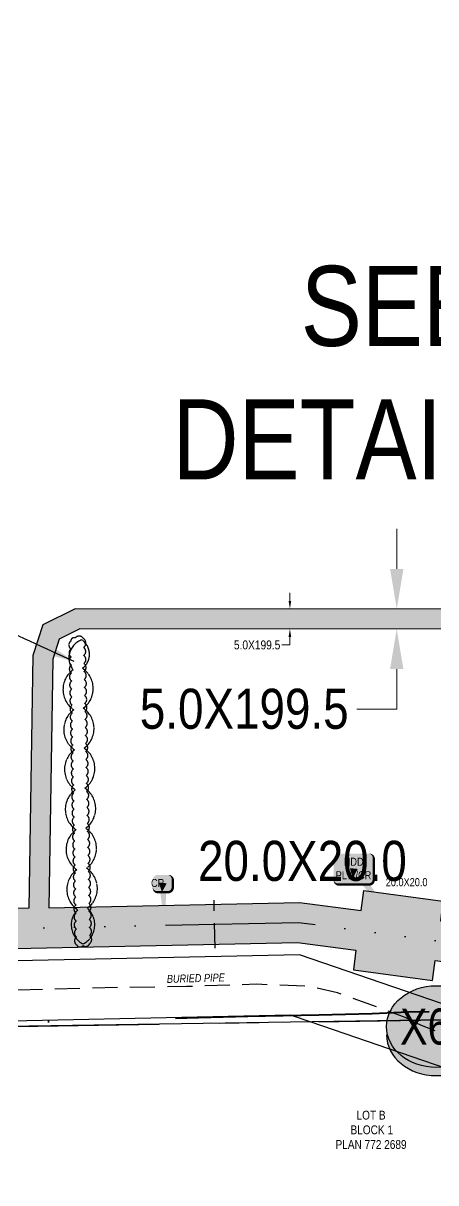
# Model space of a CAD drawing. Extents: x 88833 to 97610, y 5963373 to 5974710.
# Drawn here: x 93738.4 to 93841.7, y 5967470.9 to 5967760.5 of the extents above; entities that cross this region are included whole.
import ezdxf
from ezdxf.enums import TextEntityAlignment as Align

# ---------------------------------------------------------------- set-up
doc = ezdxf.new("R2010")
doc.units = 0
doc.header["$LTSCALE"] = 5
doc.header["$PDSIZE"] = 5
for name, pattern in [('0', [1, 1, 0]), ('COOP2', [10, 5, -1, 0, -1, 0, -1, 0, -1, 0, -1]), ('DASHDOT', [25.4, 12.7, -6.35, 0, -6.35]), ('foc-QUARTERLINE', [33, 25, -3, 2, -3]), ('foc-TIELINE', [1.875, 1.25, -0.625]), ('UG_PIPE', [1.875, 1.25, -0.625])]:
    doc.linetypes.add(name, pattern=pattern)
doc.layers.get('Defpoints').update_dxf_attribs({"color": 9})
for name, color, linetype in [('AS-PIPE-UG', 44, 'UG_PIPE'), ('AS-PIPE-UG-T-1000', 44, 'Continuous'), ('AS-ROADS', 254, 'Continuous'), ('DETAIL-T', 7, 'Continuous'), ('F-RW', 190, 'Continuous'), ('L-QSEC', 8, 'foc-QUARTERLINE'), ('L-TITLEDB', 4, 'Continuous'), ('L-TITLEDB-T-1000', 4, 'Continuous'), ('P-APEX RECON PAY ITEMS-1000', 240, 'Continuous'), ('P-APEX RECON-10m BUFFER', 51, 'COOP2'), ('P-APEX RECON-URBAN', 30, 'COOP2'), ('P-APEX RECON-WORK AREA', 104, 'Continuous'), ('P-BUFFER-PURPLE', 187, 'foc-TIELINE'), ('P-CROSSINGS', 250, 'Continuous'), ('T-BUSH', 110, '0'), ('T-BUSH-1000', 110, '0'), ('T-BUSH-T', 110, 'Continuous')]:
    doc.layers.add(name, color=color, linetype=linetype)
for name, color, linetype, lineweight in [('AS-RECON EXISTING', 151, 'DASHDOT', 40), ('P-APEX RECON-TWS-T', 104, 'Continuous', 9), ('P-APEX RECON-TWS-T-1000', 104, 'Continuous', 9)]:
    doc.layers.add(name, color=color, linetype=linetype, lineweight=lineweight)
doc.layers.add('P-APEX RECON-TO BE DRILLED-H', color=7, linetype='Continuous', true_color=0xffafe1)
doc.styles.add('1.8', font='ARIALN.TTF', dxfattribs={"height": 2})
doc.styles.add('100L', font='ARIALN.TTF', dxfattribs={"height": 10})
doc.styles.add('175L', font='ARIALN.TTF', dxfattribs={"height": 2})
doc.styles.add('80', font='ARIALN.TTF', dxfattribs={"height": 10})
doc.styles.add('80CG', font='ARIALN.TTF', dxfattribs={"height": 10})
doc.styles.add('Crossing', font='ARIALN.TTF', dxfattribs={"height": 10})
doc.dimstyles.new('Compass 1 000', dxfattribs={"dimtxt": 1.8, "dimasz": 2, "dimexe": 0.2, "dimexo": 0.0625, "dimgap": 0.5, "dimtad": 0, "dimtih": 1, "dimtoh": 1, "dimzin": 0, "dimdsep": 46, "dimtxsty": '1.8', "dimcen": 0.1, "dimse1": 1, "dimse2": 1, "dimclrd": 256, "dimclrt": 256, "dimaunit": 1, "dimadec": 4, "dimazin": 0, "dimtfac": 0.06, "dimtofl": 0, "dimtmove": 0, "dimatfit": 0, "dimfxl": 0.2, "dimtolj": 1, "dimtzin": 0, "dimlwd": -1, "dimarcsym": 0})
doc.dimstyles.new('Compass 5 000', dxfattribs={"dimscale": 5, "dimtxt": 9, "dimasz": 2, "dimexe": 0.2, "dimexo": 0.0625, "dimgap": 0.5, "dimtad": 0, "dimtih": 1, "dimtoh": 1, "dimzin": 0, "dimdsep": 46, "dimtxsty": '80CG', "dimcen": 0.1, "dimse1": 1, "dimse2": 1, "dimclrd": 256, "dimclrt": 256, "dimaunit": 1, "dimadec": 4, "dimazin": 0, "dimtfac": 0.06, "dimtofl": 0, "dimtmove": 0, "dimatfit": 1, "dimfxl": 0.2, "dimtolj": 1, "dimtzin": 0, "dimlwd": -1, "dimarcsym": 0})

# ---------------------------------------------------------------- blocks, each defined once
blk = doc.blocks.new('*D782')
at = {"layer": 'Defpoints', "color": 0, "transparency": 16777216}
for p in [(93801.20049905982, 5967614.209746139), (93801.1988118276, 5967609.21372388), (93831.88955198838, 5967609.203359153)]:
    blk.add_point(p, dxfattribs=at)
at = {"layer": 'P-APEX RECON-TWS-T', "transparency": 16777216}
for p, q in [((93831.89461637152, 5967624.199380841), (93831.89799352245, 5967634.199380271)), ((93831.88617483745, 5967599.203359724), (93831.88279768653, 5967589.203360294)), ((93831.88279768653, 5967589.203360294), (93821.88279768653, 5967589.203360294))]:
    blk.add_line(p, q, dxfattribs=at)
for points in [[(93830.22794979988, 5967624.1999437), (93833.56128294315, 5967624.198817983), (93831.8912392206, 5967614.199381412)], [(93830.21950826581, 5967599.203922583), (93833.55284140908, 5967599.202796866), (93831.88955198838, 5967609.203359153)]]:
    blk.add_solid(points, dxfattribs=at)
at = {"layer": 'P-APEX RECON-TWS-T', "transparency": 16777216, "insert": (93793.73136521655, 5967589.203360295), "char_height": 10, "attachment_point": 5, "style": '80CG'}
blk.add_mtext('\\A1;5.0X199.5', dxfattribs=at)
blk = doc.blocks.new('*U800')
at = {"true_color": 0xffffa8}
h = blk.add_hatch(color=51, dxfattribs=at)
edge = h.paths.add_edge_path()
edge.add_line((-6.499999999999975, -11.5), (6.499999999999975, -11.5))
edge.add_arc((6.499999999999982, -5.499999999999993), 6.000000000000007, 269.9999999999999, 359.9999999999999)
edge.add_line((12.49999999999999, -5.5), (12.49999999999999, 4))
edge.add_arc((6.499999999999982, 3.999999999999993), 6.000000000000007, 6.361109362927026e-14, 90.00000000000007)
edge.add_line((6.499999999999975, 10), (-6.499999999999975, 10))
edge.add_arc((-6.499999999999982, 3.999999999999993), 6.000000000000007, 89.99999999999993, 179.9999999999999)
edge.add_line((-12.49999999999999, 4), (-12.49999999999999, -5.5))
edge.add_arc((-6.499999999999982, -5.499999999999993), 6.000000000000007, 180, 270.0000000000001)
at = {"color": 240, "flags": 128}
blk.add_lwpolyline([(-6.499999999999975, -11.5, 3, 3, 0), (6.499999999999975, -11.5, 3, 3, 0.4142135623730951), (12.49999999999999, -5.5, 3, 3, 0), (12.49999999999999, 4, 3, 0, 0.4142135623730951), (6.499999999999975, 10, 0, 0, 0), (-6.499999999999975, 10, 0, 0, 0.4142135623730951), (-12.49999999999999, 4, 0, 0, 0), (-12.49999999999999, -5.5, 0, 3, 0.4142135623730951)], format="xyseb", close=True, dxfattribs=at)
for points in [[(-0.9975861934179426, -11.43768851242966, 0, 10, 0), (0, 0, 5, 5, 0)], [(2.402325997015525, -49.70145444621916, 0, 9.999999999999991, 0), (0, 0, 4.999999999999996, 4.999999999999996, 0)]]:
    blk.add_lwpolyline(points, format="xyseb", dxfattribs=at)
at = {"color": 4, "style": '80'}
blk.add_attdef('OTHER_001', (-14.69645293315144, -5.003410641200546), '', height=10, dxfattribs=at)
blk = doc.blocks.new('*D802')
at = {"layer": 'Defpoints', "color": 0, "transparency": 16777216}
for p in [(93807.02987871386, 5967614.207777473), (93805.16031584851, 5967609.212386032), (93807.02819148176, 5967609.211755222)]:
    blk.add_point(p, dxfattribs=at)
at = {"layer": 'P-APEX RECON-TWS-T-1000', "transparency": 16777216}
for p, q in [((93805.16267851075, 5967616.208408169), (93805.1633539409, 5967618.208408055)), ((93805.15896498824, 5967605.21238626), (93803.15896498822, 5967605.212386259)), ((93805.15964041837, 5967607.212386145), (93805.15896498824, 5967605.21238626))]:
    blk.add_line(p, q, dxfattribs=at)
for points in [[(93804.82934519643, 5967616.20852074), (93805.49601182506, 5967616.208295597), (93805.16200308061, 5967614.208408283)], [(93804.82630710404, 5967607.212498717), (93805.49297373267, 5967607.212273574), (93805.16031584851, 5967609.212386032)]]:
    blk.add_solid(points, dxfattribs=at)
at = {"layer": 'P-APEX RECON-TWS-T-1000', "transparency": 16777216, "insert": (93796.95870366618, 5967605.212386257), "char_height": 2, "attachment_point": 5, "style": '1.8'}
blk.add_mtext('\\A1;{\\H1.1111x;5.0X199.5}', dxfattribs=at)
blk = doc.blocks.new('*U806')
at = {"true_color": 0xffffa8}
h = blk.add_hatch(color=51, dxfattribs=at)
edge = h.paths.add_edge_path()
edge.add_line((-18.99999999999998, -20), (18.99999999999998, -20))
edge.add_arc((18.99999999999998, -14), 6.000000000000004, 269.9999999999999, 359.9999999999999)
edge.add_line((24.99999999999998, -14), (25, 12.5))
edge.add_arc((18.99999999999999, 12.49999999999999), 6.000000000000011, 1.017777498068324e-13, 90.0000000000001)
edge.add_line((18.99999999999998, 18.5), (-18.99999999999998, 18.5))
edge.add_arc((-18.99999999999998, 12.5), 6.000000000000004, 89.99999999999997, 180)
edge.add_line((-24.99999999999998, 12.5), (-25, -14))
edge.add_arc((-18.99999999999999, -13.99999999999999), 6.000000000000011, 180.0000000000001, 270.0000000000001)
at = {"color": 240, "flags": 128}
blk.add_lwpolyline([(-18.99999999999998, -20, 3, 3, 0), (18.99999999999998, -20, 3, 3, 0.4142135623730951), (24.99999999999998, -14, 3, 3, 0), (25, 12.5, 3, 0, 0.4142135623730951), (18.99999999999998, 18.5, 0, 0, 0), (-18.99999999999998, 18.5, 0, 0, 0.4142135623730951), (-24.99999999999998, 12.5, 0, 0, 0), (-25, -14, 0, 3, 0.4142135623730951)], format="xyseb", close=True, dxfattribs=at)
for points in [[(-0.9975861934179426, -11.43768851242966, 0, 10, 0), (0, 0, 5, 5, 0)], [(65.54051651182898, -85.19090848820645, 0, 9.999999999999995, 0), (0, 0, 4.999999999999997, 4.999999999999997, 0)]]:
    blk.add_lwpolyline(points, format="xyseb", dxfattribs=at)
at = {"color": 4, "style": '80'}
blk.add_attdef('OTHER_001', (-14.69645293315144, -5.003410641200546), '', height=10, dxfattribs=at)
blk = doc.blocks.new('xing2')
h = blk.add_hatch(color=50)
h.dxf.hatch_style = 1
edge = h.paths.add_edge_path()
edge.add_ellipse((0, 0), major_axis=(-12.5, 0), ratio=0.8162973455633619, start_angle=0, end_angle=360)
h = blk.add_hatch(color=250)
h.dxf.hatch_style = 1
edge = h.paths.add_edge_path()
edge.add_ellipse((0, -2.047489049626165), major_axis=(-12.5, 0), ratio=0.8162973455633619, start_angle=0, end_angle=180)
edge.add_line((12.5, -2.047489049626165), (12.5, 0))
edge.add_ellipse((0, 0), major_axis=(-12.5, 0), ratio=0.8162973455633619, start_angle=0, end_angle=180, ccw=False)
edge.add_line((-12.5, 0), (-12.5, -2.047489049626165))
at = {"color": 250}
blk.add_ellipse((0, 0), major_axis=(-12.5, 0), ratio=0.8162973455633619, dxfattribs=at)
blk.add_ellipse((0, -2.047489049626165), major_axis=(-12.5, 0), ratio=0.8162973455633619, start_param=0, end_param=3.141592653589793, dxfattribs=at)
at = {"color": 250, "style": 'Crossing'}
blk.add_attdef('CROSSING', text='', height=9, dxfattribs=at).set_placement((0.08916442567715421, 0.0199513138486509), align=Align.MIDDLE_CENTER)
at = {"color": 250, "style": 'Crossing', "flags": 1}
for tag, p in [('OWNER', (0.08916442567715421, -12.49201765665748)), ('DESCRIPTION', (0.08916442567715421, -25.770021277247)), ('LOCATION', (0.08916442567715421, -39.30337514164421)), ('DWG_REF', (0.08916442567715421, -52.83672900604233))]:
    blk.add_attdef(tag, text='', height=9, dxfattribs=at).set_placement(p, align=Align.MIDDLE_CENTER)

msp = doc.modelspace()

# ---------------------------------------------------------------- hatches: boundary and pattern name
at = {"layer": 'P-APEX RECON-10m BUFFER', "transparency": 33554687}
h = msp.add_hatch(color=256, dxfattribs=at)
h.dxf.hatch_style = 1
h.paths.add_polyline_path([(93877.71278048334, 5967602.64899869), (93864.59104175912, 5967608.193516594), (93847.43131366259, 5967609.198110475), (93752.64638536893, 5967609.230120776), (93747.4672505095, 5967606.677293357), (93745.82225095721, 5967601.70064787), (93744.84088140984, 5967539.569102579), (93807.59570077674, 5967540.907387876), (93822.98528210839, 5967538.893456534), (93823.63355078311, 5967543.847241846), (93843.44869202218, 5967541.254167147), (93842.8004233478, 5967536.300381836), (93866.05190030477, 5967533.257616919), (93866.78084281035, 5967575.193758797), (93879.15439515263, 5967583.77631374), (93875.0521860816, 5967592.480447973), (93877.64189106355, 5967602.613137249)], flags=16)
h.paths.add_polyline_path([(93119.56863392712, 5968305.132226737), (93119.72077741788, 5968304.713481681), (93124.24624706552, 5968091.978062726), (93128.61133900026, 5968083.490363408), (93124.16843484859, 5968081.205446807), (93133.30810125334, 5968063.433830203), (93137.75100540473, 5968065.718746804), (93153.86840707195, 5968034.379278775), (93149.42550292092, 5968032.094362163), (93154.06592960659, 5968023.071288433), (93145.40854830608, 5967999.248991074), (93137.58003599799, 5967999.101142504), (93137.6683542115, 5967994.424734583), (93123.71943815454, 5967994.161296627), (93123.93844576493, 5967984.171605906), (93137.85702941849, 5967984.434470996), (93137.95738641183, 5967979.12061535), (93138.09453501627, 5967979.123205516), (93127.2313013243, 5967949.231119883), (93135.28946881706, 5967558.546541266), (93140.46352559455, 5967549.612994763), (93149.35987065396, 5967545.00852521), (93471.1062961974, 5967549.964388563), (93536.24105590423, 5967525.126265501), (93807.05083284977, 5967530.901451319), (93821.6887447593, 5967528.985885916), (93821.0404760847, 5967524.032100606), (93840.85561732393, 5967521.439025908), (93841.50388599854, 5967526.392811217), (93870.70509789456, 5967522.571444375), (93941.22486568529, 5967524.345738568), (93941.01151109918, 5967534.335577754), (93876.03577558555, 5967532.700772738), (93876.68240237926, 5967569.901282729), (93895.86833715756, 5967583.209048773), (93890.17347889041, 5967591.419380923), (93883.31678690916, 5967586.663435815), (93880.33765308425, 5967592.984610633), (93881.92076111824, 5967599.178807235), (93887.91917212962, 5967602.213275927), (93939.5808826887, 5967601.321472093), (93939.474126585, 5967606.320081806), (93879.4066359827, 5967607.356989373), (93865.74253144798, 5967613.13068095), (93847.57827426764, 5967614.194083665), (93751.48278108734, 5967614.226536564), (93743.38067391721, 5967610.232958116), (93740.83891547806, 5967602.543332522), (93739.84255207151, 5967539.462510117), (93537.97845200553, 5967535.157633458), (93472.87236746185, 5967559.984821697), (93151.71988036642, 5967555.038106781), (93147.64770498552, 5967557.145737212), (93145.22629937039, 5967561.326545539), (93137.25969629223, 5967947.571801598), (93148.79942339733, 5967979.325377071), (93157.93791356658, 5967979.497965763), (93157.56056315308, 5967999.478492917), (93156.113436687, 5967999.45116262), (93162.19672719053, 5968016.190399366), (93176.33678592982, 5968023.462411975), (93167.19711952489, 5968041.234028579), (93162.75421537417, 5968038.949111966), (93146.63681370734, 5968070.288580007), (93151.07971785731, 5968072.573496607), (93141.94005145272, 5968090.345113211), (93137.4971473025, 5968088.060196611), (93134.18697526088, 5968094.496657835), (93129.70313355397, 5968305.275210861)])
at = {"layer": 'P-APEX RECON-TO BE DRILLED-H', "transparency": 33554687}
h = msp.add_hatch(color=256, dxfattribs=at)
h.dxf.hatch_style = 1
h.paths.add_polyline_path([(93833.70975472579, 5967527.412776906), (93835.00629207457, 5967537.320347525), (93866.05190030477, 5967533.257616894), (93866.78084281035, 5967575.193758776), (93890.17347889041, 5967591.419380901), (93895.86833715756, 5967583.209048741), (93876.68240237926, 5967569.901282718), (93876.03577558555, 5967532.700772717), (93986.67545747745, 5967535.484493517), (93986.80953927599, 5967530.155378809), (93986.92678018124, 5967525.495609626), (93870.70509789456, 5967522.571444343)], flags=17)

# ---------------------------------------------------------------- linework, layer by layer
at = {"layer": 'AS-PIPE-UG', "flags": 128}
for points in [[(93835.54574345138, 5967511.392907969), (93833.98251031419, 5967512.120636502), (93824.5109300345, 5967515.650365329), (93817.06057712468, 5967518.349282057), (93810.03252863766, 5967519.924458059), (93796.80258807365, 5967520.446485229), (93779.3329082991, 5967519.879406126), (93755.57546585958, 5967519.509075033), (93722.95242262832, 5967518.523094095), (93703.66352415568, 5967518.14741093), (93687.96391986131, 5967517.741470975), (93672.78422956697, 5967517.554037171), (93659.17474090579, 5967517.260609544), (93629.35728859856, 5967516.402598873), (93609.98197470696, 5967515.668540161), (93590.13535014933, 5967515.754471807), (93550.39475245439, 5967514.837113497), (93529.97155887456, 5967514.334499762), (93514.37126851083, 5967517.690030528), (93505.3915903186, 5967520.826444192), (93488.02830734171, 5967527.887075339), (93469.79646735587, 5967532.687072412), (93454.65172918672, 5967535.246946248), (93447.3821868441, 5967536.299805648), (93434.88265493052, 5967536.58529612), (93422.02953653016, 5967535.746931888), (93414.55621686285, 5967534.958718047), (93408.14257771082, 5967533.051612732), (93401.51282268445, 5967528.273313177), (93395.14795955893, 5967522.191602363), (93388.05061506084, 5967516.48842606), (93381.26063800725, 5967512.364652789), (93378.16699384504, 5967511.201667634), (93375.6260018689, 5967510.787673297), (93367.28902291346, 5967511.060740174), (93334.97253922989, 5967511.734343744), (93310.79387159392, 5967511.710512885), (93290.97481657493, 5967511.005845204), (93269.39574519722, 5967510.504517438), (93249.2402915434, 5967510.040605236), (93234.14173243793, 5967509.734660544), (93215.9146695267, 5967509.505091942), (93198.28563818235, 5967509.31312409), (93186.47123521192, 5967508.855972284), (93174.91519684583, 5967508.737471075), (93164.43942041197, 5967506.913849104), (93153.84958986824, 5967504.129437564), (93148.682610533, 5967501.479035992), (93136.08485645367, 5967496.757859748)], [(93835.61471334903, 5967511.337963604), (93838.44094707422, 5967510.050470876), (93844.14267251731, 5967507.898269235), (93848.8853277555, 5967506.332931592), (93852.8791739762, 5967505.052394237), (93856.77792555983, 5967504.33533541), (93861.27155569044, 5967503.929775584), (93902.08556456672, 5967504.237247016), (93916.21398043072, 5967504.651143954), (93929.8165255511, 5967505.22761104), (93946.41292484, 5967505.133892674), (93967.29717958008, 5967505.991984598), (93978.20636634916, 5967506.090687233), (93995.71392416868, 5967506.844654566), (94013.87353451175, 5967507.393990048), (94032.72244569533, 5967507.842336638), (94056.22936302537, 5967508.123286131), (94072.83683821661, 5967508.590741424), (94091.60532565754, 5967509.479998738), (94103.16402514942, 5967510.202631718), (94123.0018904557, 5967510.727345504), (94130.26839873678, 5967510.770004638), (94136.95119146595, 5967510.130667929), (94152.29415022203, 5967510.730792043), (94165.11072824844, 5967511.040931485), (94177.4441373497, 5967511.030865913), (94191.66413031795, 5967511.291236655), (94205.7269013339, 5967511.580588034), (94216.5291663175, 5967512.197883303), (94233.8999836808, 5967512.481052454), (94233.8895728793, 5967512.493511013)]]:
    msp.add_lwpolyline(points, dxfattribs=at)
at = {"layer": 'AS-RECON EXISTING', "flags": 128}
msp.add_lwpolyline([(94093.88625697815, 5967522.199558124), (94090.07738489562, 5967522.032051988), (94087.47398005455, 5967521.827419749), (94078.47826664305, 5967521.698133186), (94063.22576845538, 5967521.268014522), (94047.30661058801, 5967520.475363145), (94030.25377694557, 5967520.049160079), (94014.70596867986, 5967519.753309371), (94001.92376193021, 5967519.503672719), (93984.15612215312, 5967518.999408307), (93976.81113868253, 5967518.731300875), (93957.97728981827, 5967518.300040781), (93952.27815476924, 5967517.311666071), (93941.84120836908, 5967516.213559953), (93941.8525595331, 5967516.177844206), (93936.10495430209, 5967516.398722259), (93930.25348038424, 5967516.296017532), (93917.55946050271, 5967515.700081399), (93912.23264973437, 5967515.406680433), (93893.16083249444, 5967515.36521725), (93876.80114250672, 5967514.734747133), (93851.9708714782, 5967513.898731265), (93834.79122959687, 5967513.469276737), (93825.74448960922, 5967513.105104976), (93812.38492598463, 5967512.715085866), (93794.6425154107, 5967512.377220063), (93782.31505533878, 5967512.056195571), (93771.99321444501, 5967511.793755126), (93759.46939887795, 5967511.620986557), (93747.99895898183, 5967511.311220676), (93730.68063191042, 5967510.641125998), (93718.19977569507, 5967510.223554575), (93701.87985966545, 5967509.982168383), (93685.1378569625, 5967509.568426472), (93667.64400055751, 5967509.150597778), (93638.45468073586, 5967507.799218486), (93621.482558793, 5967507.71224329), (93603.6217531089, 5967507.290880007), (93588.94568011252, 5967506.917729315), (93571.40710076549, 5967506.179753421), (93554.3889359127, 5967505.853333117), (93534.71028695143, 5967505.399170278), (93511.95550001068, 5967504.78609775), (93498.93585042005, 5967504.339685617), (93483.98032473402, 5967503.637819963), (93477.10241368711, 5967503.180582036), (93465.76872213224, 5967502.857989981), (93447.10502835638, 5967502.276467803), (93431.4737670815, 5967502.292959082), (93412.33205944201, 5967502.142520829), (93394.88557739969, 5967501.099406671), (93371.0129906375, 5967501.086053817), (93356.80968977272, 5967500.652393621), (93345.04711965325, 5967500.68478041), (93322.73988819486, 5967499.925442208), (93299.97237181425, 5967499.452508559), (93285.89484305974, 5967499.291989545), (93266.98381289355, 5967499.296905688), (93250.59649883276, 5967499.582365928), (93228.710300963, 5967499.875936121), (93209.40462657531, 5967499.827584975), (93194.99887541113, 5967500.250087758), (93183.15616059685, 5967500.171031437), (93169.97065270071, 5967500.1714096), (93154.43795610566, 5967500.104827289), (93142.55012043586, 5967500.395316614), (93139.68249560846, 5967500.722978882), (93136.21209874601, 5967501.983522453), (93134.88156466972, 5967502.968918805)], dxfattribs=at)
at = {"layer": 'AS-ROADS', "const_width": 2.997613521000005}
msp.add_lwpolyline([(93742.28246893434, 5967535.764764987), (93743.33058321771, 5967602.121990195), (93745.42396221319, 5967608.455125736), (93752.0645832283, 5967611.728328659), (93847.50479396511, 5967611.69609707), (93865.16678660372, 5967610.662098777), (93878.87990029805, 5967604.867698661), (93948.85853023695, 5967603.659701278)], dxfattribs=at)
at = {"layer": 'F-RW', "flags": 128}
msp.add_lwpolyline([(92985.88248807477, 5967398.357322949), (93135.0750000002, 5967483.639), (93165.618, 5967501.098), (93384.5640000002, 5967504.459), (93421.009, 5967530.372), (93475.79400000021, 5967524.741), (93526.22900000021, 5967506.859), (93805.2260000002, 5967512.809), (93810.36900000021, 5967511.049000001), (93852.394, 5967496.665), (93941.8510000002, 5967498.069), (93941.537, 5967513.052), (93854.7830000002, 5967511.689), (93807.57, 5967527.850000001), (93528.636, 5967521.896), (93479.09700000001, 5967539.458999987), (93416.922, 5967545.848), (93379.7310000002, 5967519.43), (93161.486, 5967516.037), (93134.7230000002, 5967500.73), (92963.23600000021, 5967402.672), (92954.8466370775, 5967397.876244716)], dxfattribs=at)
at = {"layer": 'L-QSEC', "flags": 128}
msp.add_lwpolyline([(92327.61518236504, 5967488.086155641), (93941.4650000002, 5967513.102)], dxfattribs=at)
at = {"layer": 'L-TITLEDB', "flags": 128}
msp.add_lwpolyline([(93850.11408854491, 5967109.767676854), (93950.0231485399, 5967111.366557041), (93941.537, 5967513.052), (93134.7230000002, 5967500.73), (93136.86701302885, 5967400.69769275)], dxfattribs=at)
at = {"layer": 'P-APEX RECON-URBAN', "ltscale": 1.5, "flags": 128}
msp.add_lwpolyline([(89862.3144231309, 5969420.077827768), (89867.2103470219, 5969428.524596035), (89870.14172876735, 5969432.837993488), (89871.23414804651, 5969440.262044829), (89870.98573738692, 5969451.31204584), (89869.21394255273, 5969465.882083628), (89874.38183079123, 5969505.037689408), (89878.80659277725, 5969544.863734503), (89884.1514435575, 5969585.191215969), (89892.20559743706, 5969617.100633054), (89902.64243527879, 5969647.039175081), (89920.51151465335, 5969655.251927998), (90029.9257993548, 5969662.380119214), (90138.48069039815, 5969668.857980965), (90357.81694192986, 5969689.032902524), (90562.77498142899, 5969696.813603154), (90589.95981035582, 5969720.18618715), (90720.27254620194, 5969722.878932685), (90776.00617715603, 5969735.86694721), (91186.50274065787, 5969696.001902156), (91462.20749338125, 5969691.780471366), (92125.72649659759, 5969704.861594442), (92128.77294061036, 5969486.170019364), (92217.36435684729, 5969300.618202974), (92221.26775278136, 5969073.304265536), (93093.27690921753, 5969087.635830862), (93106.74073312819, 5968355.068553096), (93124.6981280196, 5968305.644354363), (93129.21661116328, 5968093.237360269), (93161.83295964824, 5968029.816529077), (93132.24549880826, 5967948.401460741), (93140.25788409355, 5967559.936543403), (93144.05561528994, 5967553.379365988), (93150.53987551002, 5967550.023315996), (93471.98933182954, 5967554.97460513), (93537.10975395488, 5967530.141949479), (93807.32326681334, 5967535.904419597), (93870.96798301328, 5967527.575662247), (94192.33727641888, 5967535.661390393), (94197.92342547815, 5967257.787708892), (94078.16795056922, 5967114.694833948), (94085.55366437012, 5966738.87183281), (94086.15603930214, 5966675.150077878), (93941.51745095891, 5966671.159270513), (93944.01049299899, 5966553.478190036), (93958.0435776508, 5965888.319777539), (93972.59845403822, 5965166.716988068), (93975.55523176982, 5965146.730762534), (93977.13828254829, 5965068.998099279), (93975.00792905138, 5965048.860464028), (93989.0368628249, 5964391.951417144), (94052.05034787196, 5964393.271078225), (94345.15548319234, 5964399.496451166), (94346.84279578344, 5964325.41703755), (94351.14867279292, 5964301.360032139), (94401.94702974972, 5964302.499872417), (94446.67188581123, 5964297.430563057), (95465.60363415693, 5964319.322975862)], dxfattribs=at)
at = {"layer": 'P-APEX RECON-WORK AREA', "flags": 128}
for points in [[(93847.57827426764, 5967614.194083665), (93751.48278108734, 5967614.226536564), (93743.38067391721, 5967610.232958116), (93740.83891547806, 5967602.543332522), (93739.84255207151, 5967539.462510117), (93537.97845200553, 5967535.157633458)], [(93536.24105590423, 5967525.126265501), (93807.05083284977, 5967530.901451319), (93821.6887447593, 5967528.985885916), (93821.0404760847, 5967524.032100606), (93840.85561732393, 5967521.439025908), (93841.50388599854, 5967526.392811217), (93870.70509789456, 5967522.571444375)]]:
    msp.add_lwpolyline(points, dxfattribs=at)
msp.add_lwpolyline([(93877.71278048334, 5967602.64899869), (93864.59104175912, 5967608.193516594), (93847.43131366259, 5967609.198110475), (93752.64638536893, 5967609.230120776), (93747.4672505095, 5967606.677293357), (93745.82225095721, 5967601.70064787), (93744.84088140984, 5967539.569102579), (93807.59570077674, 5967540.907387876), (93822.98528210839, 5967538.893456534), (93823.63355078311, 5967543.847241846), (93843.44869202218, 5967541.254167147), (93842.8004233478, 5967536.300381836), (93866.05190030477, 5967533.257616919), (93866.78084281035, 5967575.193758797), (93879.15439515263, 5967583.77631374), (93875.0521860816, 5967592.480447973), (93877.64189106355, 5967602.613137249)], close=True, dxfattribs=at)
at = {"layer": 'P-BUFFER-PURPLE'}
msp.add_line((93786.4308127414, 5967529.462284952), (93786.17516702448, 5967541.450013449), dxfattribs=at)
at = {"layer": 'T-BUSH', "flags": 128}
msp.add_lwpolyline([(93753.11127217952, 5967606.476790774, 0.52056705), (93750.90125328994, 5967599.009303582, 0.52056705), (93751.09263178843, 5967589.019091425, 0.52056705), (93751.28401028679, 5967579.028879257, 0.52056705), (93751.47538878529, 5967569.03866711, 0.52056705), (93751.66676728395, 5967559.048454952, 0.52056705), (93751.85814578245, 5967549.058242794, 0.52056705), (93752.04952428081, 5967539.068030637, 0.52056705), (93753.46938675223, 5967530.520139259, 0.52056705), (93754.49765008964, 5967539.459839866, 0.52056705), (93754.29098913046, 5967549.449747569, 0.52056705), (93754.08432817113, 5967559.439655275, 0.52056705), (93753.87766721164, 5967569.429562987, 0.52056705), (93753.6710062523, 5967579.41947069, 0.52056705), (93753.4643452931, 5967589.409378394, 0.52056705), (93753.25768433377, 5967599.399286098, 0.52056705)], format="xyb", close=True, dxfattribs=at)
at = {"layer": 'T-BUSH-1000', "flags": 128}
msp.add_lwpolyline([(93753.4666282567, 5967606.853057406, 0.52056705), (93751.47289542151, 5967606.98968818, 0.52056705), (93750.36380672861, 5967606.196979282, 0.52056705), (93750.4020824283, 5967604.198936844, 0.52056705), (93750.44035812802, 5967602.200894419, 0.52056705), (93750.47863382772, 5967600.202851987, 0.52056705), (93750.51690952742, 5967598.204809557, 0.52056705), (93750.55518522712, 5967596.206767125, 0.52056705), (93750.59346092682, 5967594.208724693, 0.52056705), (93750.63173662651, 5967592.210682263, 0.52056705), (93750.67001232611, 5967590.212639824, 0.52056705), (93750.70828802582, 5967588.214597398, 0.52056705), (93750.74656372552, 5967586.216554968, 0.52056705), (93750.78483942522, 5967584.218512536, 0.52056705), (93750.82311512492, 5967582.220470104, 0.52056705), (93750.86139082462, 5967580.222427674, 0.52056705), (93750.89966652432, 5967578.224385235, 0.52056705), (93750.93794222415, 5967576.226342809, 0.52056705), (93750.97621792385, 5967574.228300379, 0.52056705), (93751.01449362354, 5967572.230257947, 0.52056705), (93751.05276932324, 5967570.232215515, 0.52056705), (93751.09104502294, 5967568.234173085, 0.52056705), (93751.12932072264, 5967566.236130645, 0.52056705), (93751.16759642235, 5967564.23808822, 0.52056705), (93751.20587212205, 5967562.24004579, 0.52056705), (93751.24414782175, 5967560.242003358, 0.52056705), (93751.28242352145, 5967558.243960926, 0.52056705), (93751.32069922105, 5967556.245918496, 0.52056705), (93751.35897492075, 5967554.247876064, 0.52056705), (93751.39725062044, 5967552.249833625, 0.52056705), (93751.43552632016, 5967550.251791201, 0.52056705), (93751.47380201986, 5967548.253748769, 0.52056705), (93751.51207771956, 5967546.255706337, 0.52056705), (93751.55035341937, 5967544.257663907, 0.52056705), (93751.58862911907, 5967542.259621475, 0.52056705), (93751.62690481877, 5967540.261579036, 0.52056705), (93751.66518051848, 5967538.263536612, 0.52056705), (93751.70345621818, 5967536.26549418, 0.52056705), (93751.74173191788, 5967534.267451748, 0.52056705), (93751.78000761758, 5967532.269409318, 0.52056705), (93751.81828331728, 5967530.271366886, 0.52056705), (93753.42055577284, 5967530.109559252, 0.52056705), (93755.07942529947, 5967530.661651437, 0.52056705), (93755.03809310771, 5967532.659632978, 0.52056705), (93754.99676091583, 5967534.657614511, 0.52056705), (93754.95542872386, 5967536.65559606, 0.52056705), (93754.914096532, 5967538.653577601, 0.52056705), (93754.87276434024, 5967540.651559141, 0.52056705), (93754.83143214836, 5967542.649540681, 0.52056705), (93754.79009995639, 5967544.647522223, 0.52056705), (93754.74876776463, 5967546.645503763, 0.52056705), (93754.70743557277, 5967548.643485304, 0.52056705), (93754.6661033809, 5967550.641466845, 0.52056705), (93754.62477118892, 5967552.639448378, 0.52056705), (93754.58343899716, 5967554.637429927, 0.52056705), (93754.5421068053, 5967556.635411467, 0.52056705), (93754.50077461344, 5967558.633393007, 0.52056705), (93754.45944242144, 5967560.631374548, 0.52056705), (93754.41811022969, 5967562.629356083, 0.52056705), (93754.37677803783, 5967564.62733763, 0.52056705), (93754.33544584585, 5967566.625319171, 0.52056705), (93754.29411365397, 5967568.623300712, 0.52056705), (93754.25278146222, 5967570.621282252, 0.52056705), (93754.21144927035, 5967572.619263786, 0.52056705), (93754.17011707838, 5967574.617245334, 0.52056705), (93754.12878488652, 5967576.615226874, 0.52056705), (93754.08745269474, 5967578.613208415, 0.52056705), (93754.04612050288, 5967580.611189956, 0.52056705), (93754.00478831091, 5967582.609171497, 0.52056705), (93753.96345611905, 5967584.607153038, 0.52056705), (93753.92212392727, 5967586.605134578, 0.52056705), (93753.88079173541, 5967588.603116118, 0.52056705), (93753.83945954344, 5967590.601097659, 0.52056705), (93753.79812735158, 5967592.599079201, 0.52056705), (93753.7567951598, 5967594.597060741, 0.52056705), (93753.71546296794, 5967596.595042282, 0.52056705), (93753.67413077597, 5967598.593023823, 0.52056705), (93753.6327985842, 5967600.591005356, 0.52056705), (93753.59146639235, 5967602.588986904, 0.52056705), (93753.55013420047, 5967604.586968445, 0.52056705), (93753.50328437427, 5967606.851670205, 0.52056705)], format="xyb", dxfattribs=at)

# ---------------------------------------------------------------- block references
at = {"layer": 'P-APEX RECON PAY ITEMS-1000'}
ref = msp.add_blockref('*U806', (93821.1357017368, 5967549.363399343), dxfattribs=dict(at, xscale=0.2, yscale=0.2, zscale=0.2))
ref.add_attrib('OTHER_001', 'HDD', (93818.63024471088, 5967550.064854549), dxfattribs={"layer": '0', "color": 4, "height": 2, "style": '80'})
ref.add_attrib('OTHER_002', 'PLW/CR', (93816.60909873543, 5967546.696050548), dxfattribs={"layer": '0', "color": 4, "height": 2, "style": '80'})
at = {"layer": 'P-APEX RECON PAY ITEMS-1000', "xscale": 0.2, "yscale": 0.2, "zscale": 0.2}
msp.add_blockref('*U800', (93773.35925126677, 5967545.75775937), dxfattribs=at).add_auto_attribs({'OTHER_001': 'CR'})
at = {"layer": 'P-CROSSINGS', "xscale": 0.9992045070000001, "yscale": 0.9992045070000001, "zscale": 0.9992045070000001}
msp.add_blockref('xing2', (93841.79993379582, 5967509.881379), dxfattribs=at).add_auto_attribs({'CROSSING': 'X63'})

# ---------------------------------------------------------------- texts
at = {"layer": 'AS-PIPE-UG-T-1000', "insert": (93774.34453397783, 5967522.786383731), "char_height": 1.998409014, "attachment_point": 1, "rotation": 1.5561461303601314, "style": '175L'}
msp.add_mtext_dynamic_manual_height_columns('{\\fArial Narrow|b0|i1|c0|p34;BURIED PIPE}', width=14.76488403819918, gutter_width=10, heights=[0], dxfattribs=at)
at = {"layer": 'DETAIL-T', "color": 3, "insert": (93774.77936371592, 5967699.91508061), "char_height": 19.99999999999999, "attachment_point": 1, "style": '175L'}
msp.add_mtext_dynamic_manual_height_columns("\\pi33.111;SEE\\P\\pi1.0032;DETAIL 'K'", width=109.7962097834307, gutter_width=55, heights=[0], dxfattribs=at)
at = {"layer": 'L-TITLEDB-T-1000', "insert": (93816.4569024296, 5967488.862017476), "char_height": 2.1982499154, "attachment_point": 1, "style": '100L'}
msp.add_mtext_dynamic_manual_height_columns('\\pi5.3682;LOT B\\P\\pi3.859;BLOCK 1\\P\\pi0.11475;PLAN 772 2689', width=17.70303683492497, gutter_width=55, heights=[0], dxfattribs=at)
at = {"layer": 'P-APEX RECON-TWS-T', "insert": (93782.17516145774, 5967556.283920789), "char_height": 9.999999999999996, "attachment_point": 1, "style": '175L'}
msp.add_mtext_dynamic_manual_height_columns('20.0X20.0', width=49.8612551159618, gutter_width=100, heights=[0], dxfattribs=at)
at = {"layer": 'P-APEX RECON-TWS-T-1000', "insert": (93829.13656419344, 5967546.957664825), "char_height": 1.999999999999999, "attachment_point": 1, "style": '175L'}
msp.add_mtext_dynamic_manual_height_columns('20.0X20.0', width=10.36248612282679, gutter_width=100, heights=[0], dxfattribs=at)

# ---------------------------------------------------------------- dimensions: what is measured, and where the dimension line sits
at = {"layer": 'P-APEX RECON-TWS-T'}
dim = msp.add_linear_dim(base=(93831.88955198838, 5967609.203359153), p1=(93801.20049905982, 5967614.20974614), p2=(93801.1988118276, 5967609.213723882), angle=269.9806503501474, text='5.0X199.5', dimstyle='Compass 5 000', dxfattribs=at)
dim.commit()
dim.dimension.update_dxf_attribs({"geometry": '*D782', "text_midpoint": (93793.73136521655, 5967589.203360295), "dimtype": 161})
at = {"layer": 'P-APEX RECON-TWS-T-1000'}
dim = msp.add_aligned_dim(p1=(93807.02987871382, 5967614.20777747), p2=(93807.02819148172, 5967609.211755219), distance=-1.867875739726293, text='{\\H1.1111x;5.0X199.5}', dimstyle='Compass 1 000', dxfattribs=at)
dim.commit()
dim.dimension.update_dxf_attribs({"geometry": '*D802', "text_midpoint": (93796.95870366618, 5967605.212386257)})

# ---------------------------------------------------------------- leaders
at = {"layer": 'T-BUSH-T', "path_type": 1}
msp.add_leader([(93751.2323909512, 5967601.043518059), (93706.80202102759, 5967621.351909044)], dimstyle='Compass 1 000', override={"dimasz": 10, "dimgap": 0.5, "dimtad": 0}, dxfattribs=at)

doc.saveas('drawing.dxf')
